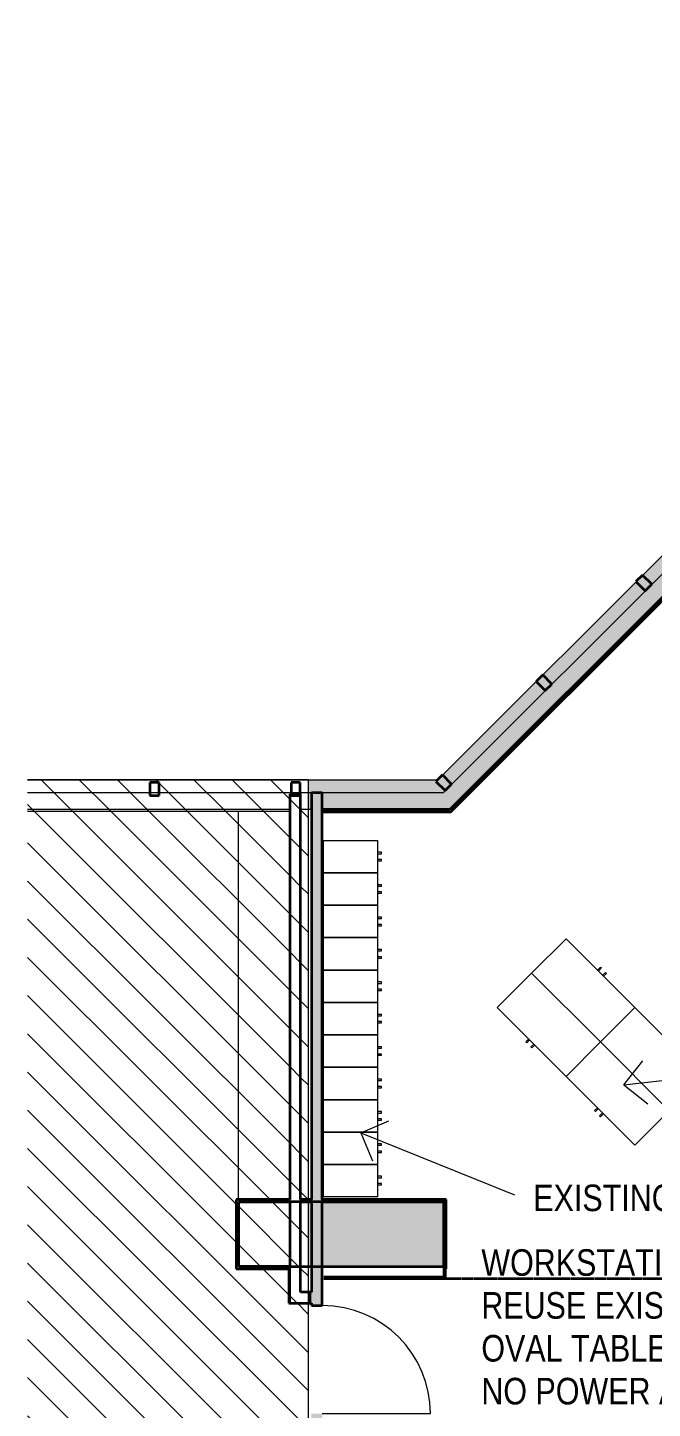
# Model space of a CAD drawing. Header units: millimetres. Extents: x 31960 to 73442, y -14102 to 21505.
# Drawn here: x 32038 to 37815, y 8690 to 21470 of the extents above; entities that cross this region are included whole.
import ezdxf

# ---------------------------------------------------------------- set-up
doc = ezdxf.new("R2010")
doc.units = ezdxf.units.MM
doc.linetypes.add('BVNDH-Dash', pattern=[6, 3, -3])
for name, color, linetype, lineweight in [('A-AREA', 32, 'BVNDH-Dash', 35), ('A-DETL', 90, 'Continuous', 9), ('A-DETL-GENF', 92, 'Continuous', 9), ('A-DETL-THIN', 151, 'Continuous', 9), ('A-DOOR', 31, 'Continuous', 13), ('A-GENM', 13, 'Continuous', 13), ('A-WALL', 113, 'Continuous', 13), ('A-WALL-PATT', 111, 'Continuous', 13), ('G-ANNO-TEXT', 231, 'Continuous', 9), ('G-IMPT', 8, 'Continuous', 9), ('I-WALL', 2, 'Continuous', 13), ('Q-CASE', 31, 'Continuous', 9)]:
    doc.layers.add(name, color=color, linetype=linetype, lineweight=lineweight)
doc.styles.add('Arial Narrow_1', font='ARIALN.TTF', dxfattribs={"height": 245.820669})
pattern_1 = [(135, (0, 0), (-176.7767, -176.7767), [])]

# ---------------------------------------------------------------- blocks, each defined once
blk = doc.blocks.new('B  - 500x300-400405-Level 9 207 Kent St 1_100')
at = {"layer": 'Q-CASE'}
for p, q in [((-106, -194), (-106, 306)), ((-106, 306), (194, 306)), ((194, 306), (194, -194)), ((194, -194), (-106, -194)), ((5, -194), (5, -232)), ((5, -232), (17, -232)), ((17, -232), (17, -194)), ((71, -194), (71, -232)), ((71, -232), (84, -232)), ((84, -232), (84, -194))]:
    blk.add_line(p, q, dxfattribs=at)
blk = doc.blocks.new('Concept Single Door_DOR - 1000 x 2100mm 2-837560-Level 9 207 Kent St 1_100')
at = {"layer": 'A-DOOR', "color": 47}
blk.add_line((500, 50), (500, 1050), dxfattribs=at)
blk.add_arc((500, 50), 1000, 90, 180, dxfattribs=at)
blk = doc.blocks.new('Family7 - Family7-1061711-Level 9 207 Kent St 1_100')
at = {"layer": 'A-GENM'}
blk.add_hatch(color=254, dxfattribs=at).paths.add_polyline_path([(3839, -715), (3839, 537), (3239, 537), (3239, -715)], flags=0)
at = {"layer": 'A-GENM', "color": 67, "lineweight": 35}
for p, q in [((3839, 537), (3239, 537)), ((3239, 537), (3239, -715)), ((3839, -715), (3839, 537)), ((3239, -715), (3239, -1363)), ((3839, -1363), (3839, -715)), ((3239, -1363), (3839, -1363))]:
    blk.add_line(p, q, dxfattribs=at)
blk = doc.blocks.new('Walls 1 - 140902 Building Facade_sat-1083296-Level 9 207 Kent St 1_100')
at = {"layer": 'G-IMPT', "lineweight": 13}
h = blk.add_hatch(color=254, dxfattribs=at)
h.paths.add_polyline_path([(37477, -11682), (71649, -11680), (71640, 19788), (69969, 21470), (41475, 21470), (41475, 20152), (35830, 14507), (34636, 14507), (34636, 14388), (35880, 14387), (41595, 20103), (41595, 21350), (69919, 21350), (71520, 19738), (71529, -11560), (37527, -11562), (35907, -9943), (34636, -9943), (34636, -10063), (35857, -10063), (37357, -11562)], flags=0)
h.paths.add_polyline_path([(33233, -11406), (33252, -11406), (34372, -10267), (33233, -11406)], flags=0)
h = blk.add_hatch(color=254, dxfattribs=at)
h.paths.add_polyline_path([(71520, -955), (71526, -955), (71520, 19738), (69919, 21350), (41595, 21350), (41595, 20103), (35880, 14387), (34763, 14387), (34763, 14233), (35943, 14233), (41748, 20039), (41748, 21198), (43979, 21198), (43979, 21228), (44614, 21228), (44614, 21195), (52081, 21195), (52081, 21228), (52706, 21228), (52706, 21195), (66927, 21195), (66927, 21228), (67552, 21228), (67552, 21195), (69854, 21195), (71365, 19675), (71367, 14348), (71520, 14348), (71520, 14334), (71367, 14334), (71368, 10352), (71520, 10352), (71520, 10252), (71368, 10252), (71368, 9252), (71377, 9252), (71377, 8652), (71368, 8652), (71370, 1148), (71377, 1148), (71377, 548), (71371, 548), (71371, -452), (71520, -452), (71520, -552), (71371, -552), (71371, -955), (71520, -955)], flags=0)
h.paths.add_polyline_path([(34663, 14233), (34663, 14388), (34636, 14387), (34636, 14233), (34663, 14233)], flags=0)
at = {"layer": 'A-WALL', "color": 67, "lineweight": 35}
for p, q in [((37724, 16403), (37664, 16343)), ((37809, 16318), (37724, 16403)), ((37664, 16343), (37749, 16258)), ((37749, 16258), (37809, 16318)), ((36801, 15479), (36740, 15419)), ((36885, 15394), (36801, 15479)), ((36740, 15419), (36825, 15334)), ((36825, 15334), (36885, 15394)), ((33253, 14482), (33168, 14482)), ((33168, 14482), (33168, 14362)), ((33253, 14362), (33253, 14482)), ((34559, 14482), (34474, 14482)), ((34474, 14482), (34474, 14362)), ((34559, 14362), (34559, 14482)), ((35874, 14553), (35814, 14492)), ((35814, 14492), (35899, 14408)), ((35959, 14468), (35874, 14553)), ((35899, 14408), (35959, 14468)), ((33168, 14362), (33253, 14362)), ((34474, 14362), (34559, 14362))]:
    blk.add_line(p, q, dxfattribs=at)
at = {"layer": 'G-IMPT', "color": 47, "lineweight": 13}
for p, q in [((35830, 14507), (41475, 20152)), ((41595, 20103), (35880, 14387)), ((32038, 14508), (34636, 14508)), ((34636, 14508), (35830, 14507)), ((34636, 14388), (32038, 14388)), ((34663, 14388), (34636, 14388)), ((35880, 14387), (34763, 14388)), ((34635, 14233), (34562, 14233)), ((34663, 14233), (34636, 14233)), ((34773, 14233), (34763, 14233))]:
    blk.add_line(p, q, dxfattribs=at)
blk = doc.blocks.new('Walls 1 - Walls 1-1083272-Level 9 207 Kent St 1_100')
blk.add_blockref('Walls 1 - 140902 Building Facade_sat-1083296-Level 9 207 Kent St 1_100', (0, 0))
blk = doc.blocks.new('B  - 500deep-400395-Level 9 207 Kent St 1_100')
at = {"layer": 'Q-CASE'}
for p, q in [((-406, -169), (-406, 281)), ((-406, 281), (494, 281)), ((494, 281), (494, -169)), ((494, -169), (-406, -169)), ((5, -169), (5, -207)), ((5, -207), (17, -207)), ((17, -207), (17, -169)), ((71, -169), (71, -207)), ((71, -207), (84, -207)), ((84, -207), (84, -169))]:
    blk.add_line(p, q, dxfattribs=at)
blk = doc.blocks.new('B  - 500deep-401663-Level 9 207 Kent St 1_100')
at = {"layer": 'Q-CASE'}
for p, q in [((494, 169), (-406, 169)), ((-406, 169), (-406, -281)), ((5, 207), (17, 207)), ((5, 169), (5, 207)), ((17, 207), (17, 169)), ((71, 207), (84, 207)), ((71, 169), (71, 207)), ((84, 207), (84, 169)), ((494, -281), (494, 169)), ((-406, -281), (494, -281))]:
    blk.add_line(p, q, dxfattribs=at)

msp = doc.modelspace()

# ---------------------------------------------------------------- hatches: boundary and pattern name
at = {"layer": 'A-DETL-GENF'}
h = msp.add_hatch(dxfattribs=at)
h.set_pattern_fill('FP_2', style=0, pattern_type=2)
h.set_pattern_definition(pattern_1)
h.paths.add_polyline_path([(33232.6, -11406.2), (33232.7, -11406.1), (33227, -11406.2)], flags=0)
h.paths.add_polyline_path([(32521.6, -11131.1), (33136.8, -11131.1), (34451, -9794.1), (33882.2, -7712.7), (33882.2, -6594.5), (34442.7, -6594.5), (34442.7, -6003.9), (34636.1, -6003.9), (34636.1, -5003.9), (34445.5, -5003.9), (34445.5, -954.6), (33982.3, -954.6), (33982.3, -354.6), (34445.5, -354.6), (34445.5, 2278.2), (32474.6, 2278.2), (32474.6, 138.5), (32592.5, 138.5), (32592.5, -971.5), (32354.6, -971.5), (32354.6, 70), (32394.6, 70), (32394.6, 170), (32354.6, 170), (32354.6, 8053.5), (32394.6, 8053.5), (32394.6, 8173.5), (32592.5, 8173.5), (32592.5, 7413.5), (32474.6, 7413.5), (32474.6, 2398.2), (34445.5, 2398.2), (34445.5, 8586.2), (34636.1, 8586.2), (34636.1, 9664.6), (34452.3, 9665.5), (34452.3, 9981.6), (33967.7, 9981.6), (33967.7, 10621.6), (34462.3, 10621.6), (34462.3, 14235.4), (32037.9, 14235.4), (32037.9, -11131.1)], flags=0)
h.paths.add_polyline_path([(34372.2, -10266.6), (34576.1, -10062.7), (34572.7, -10062.7), (34449.9, -10187.5)], flags=0)
h.paths.add_polyline_path([(34552.7, -9787.7), (34636.1, -9787.5), (34636.1, -7554.5), (34552.7, -7554.5), (34552.7, -9787.6)], flags=0)
h.paths.add_polyline_path([(34452.7, -9345), (34452.7, -7554.5), (34002.2, -7554.5), (34002.2, -7696.6), (34450.2, -9336.1)], flags=0)
h.paths.add_polyline_path([(34552.7, -6954.5), (34636.1, -6954.5), (34636.1, -6103.9), (34552.7, -6103.9), (34552.7, -6934.5)], flags=0)
h.paths.add_polyline_path([(34452.7, -6954.5), (34452.7, -6714.5), (34002.2, -6714.5), (34002.2, -6954.5), (34442.7, -6954.5)], flags=0)
h.paths.add_polyline_path([(33085.4, -5005.4), (32360.9, -2300.8), (32457.5, -2274.9), (33182, -4979.6)], flags=0)
h.paths.add_polyline_path([(34588.7, -4903.9), (34636.1, -4903.9), (34636.1, -954.6), (34555.5, -954.6), (34555.5, -4903.9), (34576.1, -4903.9)], flags=0)
h.paths.add_polyline_path([(34576.1, -354.6), (34636.1, -354.6), (34636.1, 8486.2), (34555.5, 8486.2), (34555.5, -354.6)], flags=0)
h.paths.add_polyline_path([(34636.1, 9764.6), (34636.1, 10001.6), (34562.3, 10001.6), (34562.3, 9764.6), (34625.9, 9764.6)], flags=0)
h.paths.add_polyline_path([(34626.6, 10621.6), (34636.1, 10621.6), (34635.5, 14232.7), (34562.3, 14232.5), (34562.3, 10621.6), (34576.1, 10621.6)], flags=0)
h.paths.add_polyline_path([(34636.1, 14507.7), (34636.1, 14508), (34576.1, 14507.7)], flags=0)
h = msp.add_hatch(dxfattribs=at)
h.set_pattern_fill('FP_2', style=0, pattern_type=2)
h.set_pattern_definition(pattern_1)
h.paths.add_polyline_path([(32037.9, -11406.1), (33232.8, -11406), (34464.6, -10172.6), (34572.7, -10062.7), (34636.1, -10062.7), (34636.1, -9787.7), (34552.7, -9787.7), (34552.7, -7554.5), (34636.1, -7554.5), (34636.1, -6954.5), (34552.7, -6954.5), (34552.7, -6103.9), (34636.1, -6103.9), (34636.1, -6003.9), (34452.7, -6003.9), (34452.7, -6954.5), (33982.9, -6954.5), (33982.9, -7554.5), (34452.7, -7554.5), (34452.7, -9800.2), (34450.2, -9794.9), (33136.8, -11131.1), (32037.9, -11131.1), (32037.9, -11403.7)], flags=0)
h.paths.add_polyline_path([(34555.5, -5003.9), (34636.1, -5003.9), (34636.1, -4903.9), (34555.5, -4903.9), (34555.5, -954.6), (34636.1, -954.6), (34636.1, -354.6), (34555.5, -354.6), (34555.5, 8486.2), (34636.1, 8486.2), (34636.1, 8586.2), (34455.5, 8586.2), (34455.5, -354.6), (33982.3, -354.6), (33982.3, -954.6), (34455.5, -954.6), (34455.5, -5003.9), (34504.1, -5003.9)], flags=0)
h.paths.add_polyline_path([(34574.8, 9664.6), (34636.1, 9665.5), (34636.1, 9764.6), (34562.3, 9764.6), (34562.3, 10001.6), (34636.1, 10001.6), (34636.1, 10601.6), (34562.3, 10601.6), (34562.3, 14232.7), (34636.1, 14232.7), (34636.1, 14507.7), (32037.9, 14507.5), (32037.9, 14235.4), (34462.3, 14235.4), (34462.3, 10601.6), (33987.7, 10601.6), (33987.7, 10001.6), (34462.3, 10001.6), (34462.3, 9664.6), (34562.3, 9664.6)], flags=0)
h = msp.add_hatch(dxfattribs=at)
h.set_pattern_fill('FP_2', style=0, pattern_type=2)
h.set_pattern_definition(pattern_1)
h.paths.add_polyline_path([(34452.7, -9800.2), (34452.7, -9345), (34002.2, -7696.6), (34002.2, -7554.5), (33982.9, -7554.5), (33982.9, -6954.5), (34002.2, -6954.5), (34002.2, -6714.5), (34452.7, -6714.5), (34452.7, -6003.9), (34442.7, -6003.9), (34442.7, -6594.5), (33882.2, -6594.5), (33882.2, -7712.7), (34451, -9794.1)], flags=0)
h.paths.add_polyline_path([(33085.4, -5005.4), (33182, -4979.6), (32457.5, -2274.9), (32360.9, -2300.8), (32422.9, -2532.3)], flags=0)
h.paths.add_polyline_path([(34445.5, -5003.9), (34455.5, -5003.9), (34455.5, -954.6), (34445.5, -954.6), (34445.5, -4903.9)], flags=0)
h.paths.add_polyline_path([(32485, -971.5), (32592.5, -971.5), (32592.5, 138.5), (32474.6, 138.5), (32474.6, 2278.2), (34445.5, 2278.2), (34445.5, -354.6), (34455.5, -354.6), (34455.5, 8586.2), (34445.5, 8586.2), (34445.5, 2398.2), (32474.6, 2398.2), (32474.6, 7413.5), (32592.5, 7413.5), (32592.5, 8173.5), (32394.6, 8173.5), (32394.6, 8053.5), (32354.6, 8053.5), (32354.6, 170), (32394.6, 170), (32394.6, 70), (32354.6, 70), (32354.6, -971.5), (32474.6, -971.5)], flags=0)
h.paths.add_polyline_path([(34452.3, 9664.6), (34462.3, 9665.5), (34462.3, 10001.6), (33987.7, 10001.6), (33987.7, 10601.6), (34462.3, 10601.6), (34462.3, 10621.6), (33967.7, 10621.6), (33967.7, 9981.6), (34452.3, 9981.6), (34452.3, 9665.5)], flags=0)
h.paths.add_polyline_path([(34626.6, 10601.6), (34636.1, 10601.6), (34636.1, 10621.6), (34562.3, 10621.6), (34562.3, 10601.6), (34576.1, 10601.6)], flags=0)
at = {"layer": 'A-WALL-PATT', "lineweight": 9}
for color, points in [(256, [(35971.2, 14232.6), (41768.3, 20029.7), (41768.3, 20058), (35944, 14232.6)]), (256, [(35951.2, 14212.6), (35971.2, 14232.6), (34772.9, 14232.5), (34772.9, 14212.6), (35943.8, 14212.6)]), (256, [(35887.7, 9981.6), (35907.7, 9981.6), (35907.7, 10621.6), (35887.7, 10621.6), (35887.7, 10601.6)]), (9, [(34662.9, 9664.6), (34662.9, 9764.6), (34636.1, 9764.6), (34636.1, 9664.6)])]:
    msp.add_hatch(color=color, dxfattribs=at).paths.add_polyline_path(points, flags=0)
h = msp.add_hatch(color=9, dxfattribs=at)
h.paths.add_polyline_path([(34762.9, -9794.6), (34762.9, -7554.5), (34662.9, -7554.5), (34662.9, -9794.6)], flags=0)
h.paths.add_polyline_path([(34662.9, -6954.5), (34762.9, -6954.5), (34762.9, -6003.9), (34662.9, -6003.9), (34662.9, -6907.4)], flags=0)
h.paths.add_polyline_path([(34762.9, -5003.9), (34762.9, -954.6), (34737.5, -954.6), (34748.9, -354.6), (34762.9, -354.6), (34762.9, 8641.5), (34662.9, 8641.5), (34662.9, -5003.9)], flags=0)
h.paths.add_polyline_path([(34762.9, 9641.5), (34762.9, 10001.6), (34662.9, 10001.6), (34662.9, 9641.5)], flags=0)
h.paths.add_polyline_path([(34762.9, 10601.6), (34762.9, 14387.6), (34662.9, 14387.5), (34662.9, 10601.6), (34761.3, 10601.6)], flags=0)
h = msp.add_hatch(color=256, dxfattribs=at)
h.paths.add_polyline_path([(34662.9, 10601.6), (34662.9, 10621.6), (34636.1, 10621.6), (34636.1, 10601.6)], flags=0)
h.paths.add_polyline_path([(34860.5, 10601.6), (35887.7, 10601.6), (35887.7, 10621.6), (34762.9, 10621.6), (34762.9, 10601.6), (34794.9, 10601.6)], flags=0)

# ---------------------------------------------------------------- linework, layer by layer
at = {"layer": 'A-AREA'}
msp.add_line((35901.7, 9891.6), (40058.6, 9891.6), dxfattribs=at)
at = {"layer": 'A-DETL', "lineweight": 25}
msp.add_line((41749.8, 20038.4), (35943.8, 14232.5), dxfattribs=at)
msp.add_line((41749.8, 20038.4), (35943.8, 14232.5), dxfattribs=at)
msp.add_line((41749.8, 20038.4), (35943.8, 14232.5), dxfattribs=at)
msp.add_line((41749.8, 20038.4), (35943.8, 14232.5), dxfattribs=at)
msp.add_line((41749.8, 20038.4), (35943.8, 14232.5), dxfattribs=at)
msp.add_line((41749.8, 20038.4), (35943.8, 14232.5), dxfattribs=at)
at = {"layer": 'A-DETL'}
msp.add_line((33987.7, 10621.6), (33987.7, 14215.4), dxfattribs=at)
at = {"layer": 'A-DETL-THIN'}
for p, q in [((34636.1, 14508), (32037.9, 14508)), ((34636.1, -10062.7), (34636.1, 14508))]:
    msp.add_line(p, q, dxfattribs=at)
at = {"layer": 'A-WALL', "color": 67, "lineweight": 35}
for p, q in [((34662.9, 14387.6), (34662.9, 10621.6)), ((34762.9, 14387.6), (34662.9, 14387.6)), ((34762.9, 10621.6), (34762.9, 14387.6)), ((34662.9, 10601.6), (34662.9, 9764.6)), ((34762.9, 9641.5), (34762.9, 10601.6)), ((34662.9, 9664.6), (34662.9, 9641.5)), ((34662.9, 9641.5), (34762.9, 9641.5))]:
    msp.add_line(p, q, dxfattribs=at)
at = {"layer": 'A-WALL', "color": 47}
for p, q in [((34662.9, 10621.6), (34662.9, 10601.6)), ((34762.9, 10615.6), (34762.9, 10621.6))]:
    msp.add_line(p, q, dxfattribs=at)
at = {"layer": 'A-WALL', "color": 127, "lineweight": 9}
msp.add_line((34762.9, 10601.6), (34762.9, 10615.6), dxfattribs=at)
at = {"layer": 'A-WALL', "lineweight": 35}
for p, q in [((35901.7, 10615.6), (34762.9, 10615.6)), ((35901.7, 9891.6), (35901.7, 10615.6)), ((34762.9, 10601.6), (35887.7, 10601.6)), ((35887.7, 9981.6), (35887.7, 9905.6)), ((35887.7, 9905.6), (34776.9, 9905.6)), ((34776.9, 9891.6), (35901.7, 9891.6))]:
    msp.add_line(p, q, dxfattribs=at)
at = {"layer": 'G-ANNO-TEXT', "color": 7}
for p, q in [((37551.4, 11684.8), (39607.8, 11913.8)), ((37551.4, 11684.8), (37728.1, 11905.7)), ((37551.4, 11684.8), (37772.3, 11508.2)), ((35118, 11241.1), (35378.4, 11351.5)), ((35118, 11241.1), (35228.3, 10980.7)), ((35118, 11241.1), (36539, 10665.8))]:
    msp.add_line(p, q, dxfattribs=at)
at = {"layer": 'I-WALL', "lineweight": 35}
for p, q in [((41748.3, 20038), (35942.9, 14232.6)), ((35951.2, 14212.6), (41768.3, 20029.7)), ((35942.9, 14232.6), (34772.9, 14232.6)), ((34772.9, 14212.6), (35951.2, 14212.6)), ((33967.7, 10621.6), (33967.7, 9981.6)), ((34452.3, 10621.6), (33967.7, 10621.6)), ((34662.9, 10621.6), (34562.3, 10621.6)), ((35907.7, 10621.6), (34762.9, 10621.6)), ((35907.7, 9981.6), (35907.7, 10621.6)), ((33987.7, 10001.6), (33987.7, 10601.6)), ((33987.7, 10601.6), (34462.3, 10601.6)), ((34562.3, 10601.6), (34662.9, 10601.6)), ((35887.7, 10601.6), (35887.7, 9981.6)), ((33967.7, 9981.6), (34452.3, 9981.6)), ((34462.3, 10001.6), (33987.7, 10001.6)), ((34452.3, 9981.6), (34452.3, 9664.6)), ((34462.3, 9664.6), (34462.3, 10001.6)), ((35887.7, 9981.6), (35907.7, 9981.6))]:
    msp.add_line(p, q, dxfattribs=at)
at = {"layer": 'I-WALL', "color": 67, "lineweight": 35}
for p, q in [((34462.3, 14374.6), (34462.3, 10621.6)), ((34562.3, 14374.6), (34462.3, 14374.6)), ((34562.3, 10621.6), (34562.3, 14374.6)), ((34462.3, 10601.6), (34462.3, 10001.6)), ((34562.3, 9764.6), (34562.3, 10601.6)), ((34662.9, 9764.6), (34562.3, 9764.6)), ((34452.3, 9664.6), (34662.9, 9664.6))]:
    msp.add_line(p, q, dxfattribs=at)
at = {"layer": 'I-WALL', "lineweight": 9}
for p, q in [((32037.9, 14235.4), (34462.3, 14235.4)), ((34462.3, 14215.4), (32037.9, 14215.4))]:
    msp.add_line(p, q, dxfattribs=at)
at = {"layer": 'I-WALL', "color": 47}
for p, q in [((34462.3, 10621.6), (34462.3, 10601.6)), ((34562.3, 10601.6), (34562.3, 10621.6))]:
    msp.add_line(p, q, dxfattribs=at)

# ---------------------------------------------------------------- block references
at = {"layer": 'A-DOOR', "color": 47, "rotation": 269.9999999999999}
msp.add_blockref('Concept Single Door_DOR - 1000 x 2100mm 2-837560-Level 9 207 Kent St 1_100', (34712.9, 9141.5), dxfattribs=at)
at = {"layer": 'A-GENM', "color": 47, "rotation": 269.9999999999998}
msp.add_blockref('Family7 - Family7-1061711-Level 9 207 Kent St 1_100', (35350.7, 13840.9), dxfattribs=at)
at = {"layer": 'A-WALL', "color": 47}
msp.add_blockref('Walls 1 - Walls 1-1083272-Level 9 207 Kent St 1_100', (0, 0), dxfattribs=at)
at = {"layer": 'Q-CASE'}
for name, p, rotation in [('B  - 500x300-400405-Level 9 207 Kent St 1_100', (35078.9, 13752.7), 89.99999999999991), ('B  - 500x300-400405-Level 9 207 Kent St 1_100', (35078.9, 13452.7), 89.99999999999991), ('B  - 500x300-400405-Level 9 207 Kent St 1_100', (35078.9, 13152.7), 89.99999999999991), ('B  - 500x300-400405-Level 9 207 Kent St 1_100', (35078.9, 12852.7), 89.99999999999991), ('B  - 500deep-401663-Level 9 207 Kent St 1_100', (37184.8, 12629.3), 314.9999999999995), ('B  - 500x300-400405-Level 9 207 Kent St 1_100', (35078.9, 12552.7), 89.99999999999991), ('B  - 500deep-400395-Level 9 207 Kent St 1_100', (36787.5, 12231.9), 315.0000000000001), ('B  - 500x300-400405-Level 9 207 Kent St 1_100', (35078.9, 12252.7), 89.99999999999991), ('B  - 500deep-401663-Level 9 207 Kent St 1_100', (37821.2, 11992.9), 314.9999999999995), ('B  - 500x300-400405-Level 9 207 Kent St 1_100', (35078.9, 11952.7), 89.99999999999991), ('B  - 500deep-400395-Level 9 207 Kent St 1_100', (37423.9, 11595.5), 315.0000000000001), ('B  - 500x300-400405-Level 9 207 Kent St 1_100', (35078.9, 11652.7), 89.99999999999991), ('B  - 500x300-400405-Level 9 207 Kent St 1_100', (35078.9, 11352.7), 89.99999999999991), ('B  - 500x300-400405-Level 9 207 Kent St 1_100', (35078.9, 11053.7), 89.99999999999991), ('B  - 500x300-400405-Level 9 207 Kent St 1_100', (35078.9, 10753.7), 89.99999999999991)]:
    msp.add_blockref(name, p, dxfattribs=dict(at, rotation=rotation))

# ---------------------------------------------------------------- texts
at = {"layer": 'G-ANNO-TEXT', "color": 7, "char_height": 245.821, "attachment_point": 1, "line_spacing_factor": 0.968573, "style": 'Arial Narrow_1'}
for s, insert, width in [('EXISTING LOCKERS', (36714, 10761.2), 3273), ('WORKSTATION 10\\PREUSE EXISTING\\POVAL TABLE\\PNO POWER AND DATA', (36233.8, 10162.9), 3666)]:
    msp.add_mtext(s, dxfattribs=dict(at, insert=insert, width=width))

doc.saveas('drawing.dxf')
